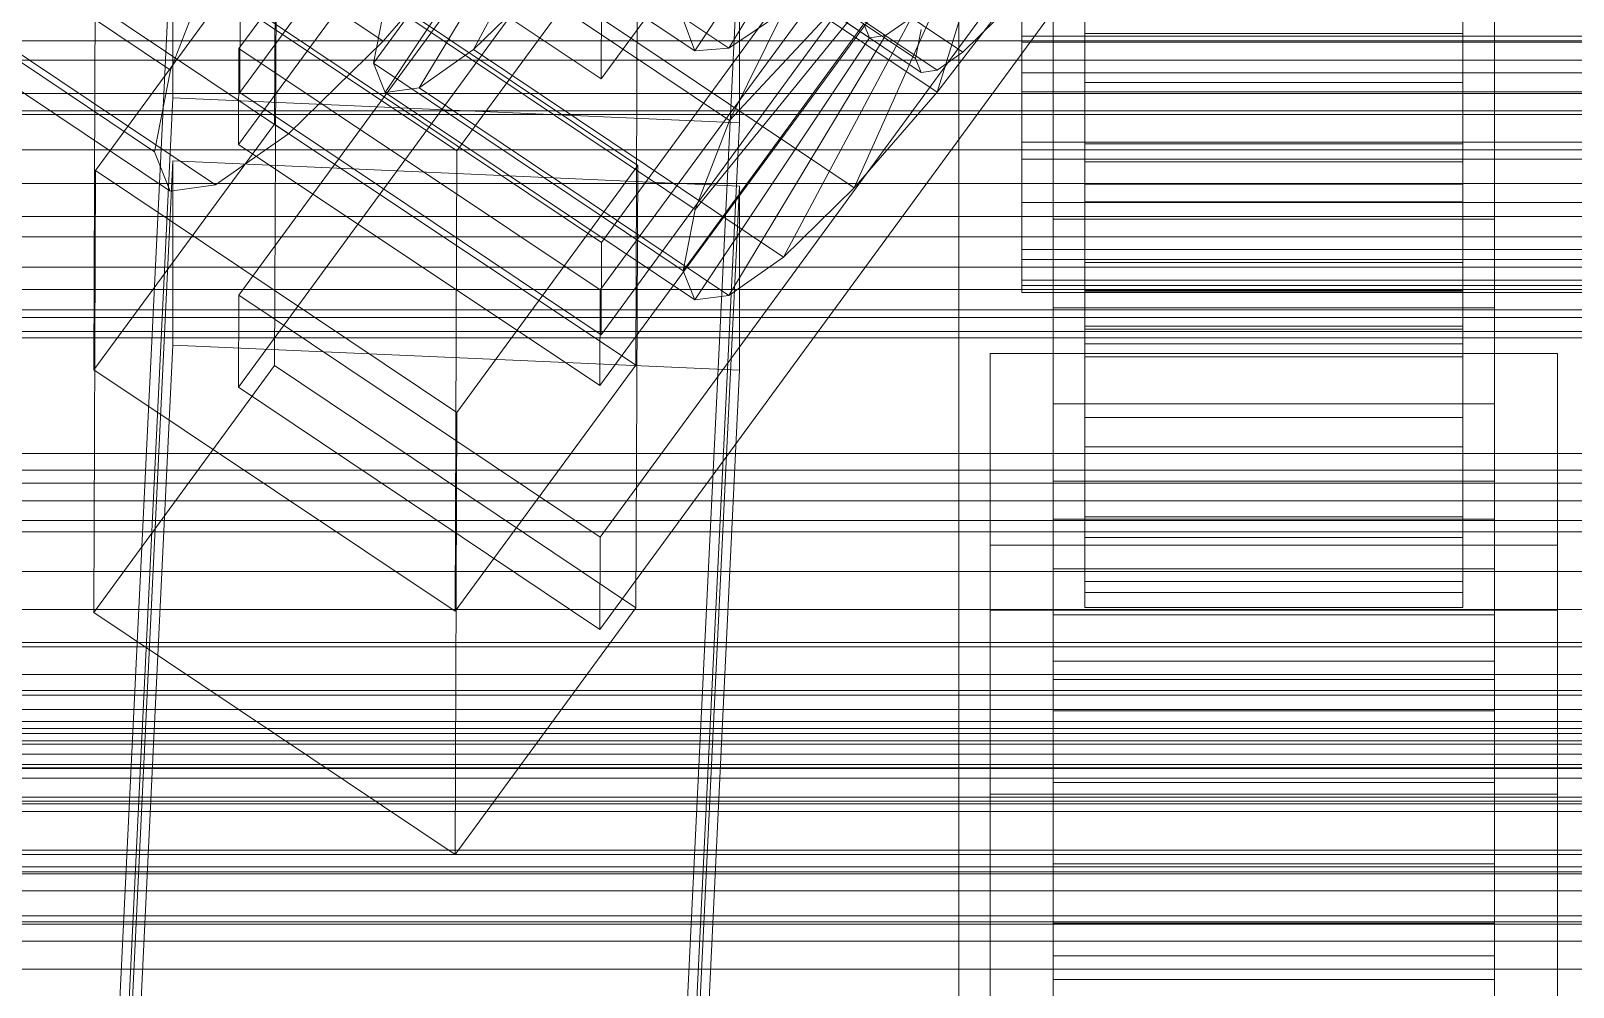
# Model space of a CAD drawing. Header units: millimetres. Extents: x -1970 to 59977, y -65068 to 6837.
# Drawn here: x -179.45 to -130.5, y -33023.81 to -32993.46 of the extents above; entities that cross this region are included whole.
import ezdxf

# ---------------------------------------------------------------- set-up
doc = ezdxf.new("R2010")
doc.units = ezdxf.units.MM
for name, color, linetype, lineweight in [('frontal_adapter-mix', 7, 'Continuous', 0), ('frontal_C01', 7, 'Continuous', 0), ('frontal_C01-mix', 7, 'Continuous', 0), ('frontal_C02', 7, 'Continuous', 0), ('frontal_C03', 7, 'Continuous', 0), ('frontal_C03-dry', 7, 'Continuous', 0), ('frontal_mezcladora', 7, 'Continuous', 0), ('frontal_secador', 7, 'Continuous', 0)]:
    doc.layers.add(name, color=color, linetype=linetype, lineweight=lineweight)

msp = doc.modelspace()

# ---------------------------------------------------------------- linework, layer by layer
at = {"layer": 'frontal_adapter-mix'}
for q in [(-150, -33050), (150, -33000)]:
    msp.add_line((-150, -33000), q, dxfattribs=at)
at = {"layer": 'frontal_C01'}
for p, q in [((-172.847, -32994.026), (-145.315, -32956.582)), ((-147, -33002.256), (-147, -32956.533)), ((-133, -32956.533), (-133, -33002.256)), ((-161.353, -32994.983), (-133.821, -32957.539)), ((-145.327, -32959.626), (-172.859, -32997.07)), ((-147, -32959.577), (-147, -33005.299)), ((-133, -33005.299), (-133, -32959.577)), ((-133.847, -32964.235), (-161.379, -33001.679)), ((-147, -33011.996), (-147, -32966.273)), ((-133, -32966.273), (-133, -33011.996)), ((-161.391, -33004.723), (-133.859, -32967.279)), ((-147, -32969.317), (-147, -33015.039)), ((-133, -33015.039), (-133, -32969.317)), ((-171.715, -32996.422), (-171.658, -32981.812)), ((-158.378, -32994.095), (-152.835, -32985.773)), ((-157.295, -32994.01), (-152.321, -32985.732)), ((-172.821, -32987.329), (-161.353, -32994.983)), ((-168.208, -32987.536), (-158.378, -32994.095)), ((-167.125, -32987.45), (-157.295, -32994.01)), ((-146, -32988.875), (-146, -32993.542)), ((-146, -32988.959), (-146, -32993.542)), ((-134, -32993.542), (-134, -32988.875)), ((-134, -32993.542), (-134, -32988.959)), ((-177.811, -33048.646), (-174.943, -32989.504)), ((-174.943, -32995.593), (-174.943, -32989.504)), ((-160.19, -32989.466), (-165.926, -32997.266)), ((-160.19, -32989.466), (-160.247, -33004.076)), ((-177.394, -32989.613), (-177.451, -33004.223)), ((-165.926, -32997.266), (-177.394, -32989.613)), ((-146, -32989.699), (-146, -32995.104)), ((-134, -32995.104), (-134, -32989.699)), ((-156.962, -32990.295), (-159.83, -33049.437)), ((-156.962, -32990.295), (-156.962, -32996.384)), ((-146, -32995.104), (-146, -32990.617)), ((-146, -32990.888), (-146, -32997.616)), ((-134, -32990.617), (-134, -32995.104)), ((-134, -32997.616), (-134, -32990.888)), ((-146, -32991.493), (-146, -32998.891)), ((-134, -32998.891), (-134, -32991.493)), ((-161.353, -32994.983), (-161.341, -32991.939)), ((-146, -32992.406), (-146, -33000.819)), ((-134, -33000.819), (-134, -32992.406)), ((-155.567, -32992.852), (-157.295, -32994.01)), ((-148, -32993.628), (-148, -32992.833)), ((-146, -32992.833), (-146, -33001.721)), ((-146, -32992.833), (-146, -32993.628)), ((-134, -33001.721), (-134, -32992.833)), ((-134, -32993.628), (-134, -32992.833)), ((-158.378, -32994.095), (-158.743, -32993.104)), ((-148, -32993.407), (-148, -32993.824)), ((-146, -32993.824), (-146, -32993.407)), ((-146, -32993.407), (-146, -33002.932)), ((-134, -33002.932), (-134, -32993.407)), ((-134, -32993.407), (-134, -32993.824)), ((-148, -32993.824), (-148, -32993.628)), ((-148, -32993.628), (148, -32993.628)), ((-148, -32993.824), (148, -32993.824)), ((-146, -32993.542), (-146, -32997.616)), ((-146, -32993.542), (-134, -32993.542)), ((-146, -32993.628), (-146, -33003.399)), ((-134, -32993.628), (-146, -32993.628)), ((-146, -32993.628), (-146, -32993.824)), ((-146, -32993.824), (-146, -33003.812)), ((-134, -32993.824), (-146, -32993.824)), ((-134, -32997.616), (-134, -32993.542)), ((-134, -33003.399), (-134, -32993.628)), ((-134, -32993.824), (-134, -32993.628)), ((-134, -33003.812), (-134, -32993.824)), ((-172.847, -32994.026), (-172.859, -32997.07)), ((-161.379, -33001.679), (-172.847, -32994.026)), ((-157.295, -32994.01), (-158.378, -32994.095)), ((-146, -32995.104), (-134, -32995.104)), ((-146, -32998.891), (-146, -32995.104)), ((-134, -32995.104), (-134, -32998.891)), ((-177.811, -33054.735), (-174.943, -32995.593)), ((-156.962, -32996.384), (-174.943, -32995.593)), ((-159.83, -33055.526), (-156.962, -32996.384)), ((-171.715, -32996.422), (-177.451, -33004.223)), ((-160.247, -33004.076), (-171.715, -32996.422)), ((-172.859, -32997.07), (-161.391, -33004.723)), ((-165.983, -33011.876), (-165.926, -32997.266)), ((-146, -32997.616), (-146, -33000.819)), ((-146, -32997.616), (-134, -32997.616)), ((-134, -33000.819), (-134, -32997.616)), ((-146, -32998.891), (-134, -32998.891)), ((-146, -33001.721), (-146, -32998.891)), ((-134, -32998.891), (-134, -33001.721)), ((-147, -33014.047), (-147, -32999.437)), ((-147, -32999.437), (-133, -32999.437)), ((-147, -33008.963), (-147, -32999.437)), ((-133, -32999.437), (-133, -33014.047)), ((-133, -32999.437), (-133, -33008.963)), ((-146, -33000.819), (-146, -33002.932)), ((-146, -33000.819), (-134, -33000.819)), ((-134, -33002.932), (-134, -33000.819)), ((-161.391, -33004.723), (-161.379, -33001.679)), ((-146, -33001.721), (-134, -33001.721)), ((-146, -33003.399), (-146, -33001.721)), ((-134, -33001.721), (-134, -33003.399)), ((-133, -33002.256), (-147, -33002.256)), ((-147, -33002.256), (-147, -33005.299)), ((-133, -33005.299), (-133, -33002.256)), ((-146, -33002.932), (-146, -33003.812)), ((-146, -33002.932), (-134, -33002.932)), ((-134, -33003.812), (-134, -33002.932)), ((-149, -33009.786), (-149, -33003.699)), ((-149, -33003.699), (-131, -33003.699)), ((-149, -33049.04), (-149, -33003.699)), ((-146, -33003.399), (-134, -33003.399)), ((-146, -33003.812), (-146, -33003.399)), ((-134, -33003.399), (-134, -33003.812)), ((-131, -33003.699), (-131, -33009.786)), ((-131, -33003.699), (-131, -33049.04)), ((-177.451, -33004.223), (-165.983, -33011.876)), ((-165.983, -33011.876), (-160.247, -33004.076)), ((-146, -33003.812), (-134, -33003.812)), ((-147, -33005.299), (-133, -33005.299)), ((-311.15, -33007.822), (311.15, -33007.822)), ((-311.15, -33008.375), (311.15, -33008.375)), ((-311.15, -33008.999), (311.15, -33008.999)), ((-133, -33008.963), (-147, -33008.963)), ((-147, -33008.963), (-147, -33023.573)), ((-133, -33023.573), (-133, -33008.963)), ((-131, -33009.786), (-149, -33009.786)), ((-149, -33055.128), (-149, -33009.786)), ((-131, -33055.128), (-131, -33009.786)), ((-311.15, -33010.618), (311.15, -33010.618)), ((-311.15, -33011.824), (311.15, -33011.824)), ((-133, -33011.996), (-147, -33011.996)), ((-147, -33011.996), (-147, -33015.039)), ((-133, -33015.039), (-133, -33011.996)), ((-311.15, -33014.401), (311.15, -33014.401)), ((-133, -33014.047), (-147, -33014.047)), ((-147, -33014.047), (-147, -33023.573)), ((-133, -33023.573), (-133, -33014.047)), ((-147, -33015.039), (-133, -33015.039)), ((-311.15, -33016.106), (311.15, -33016.106)), ((-311.15, -33019.464), (311.15, -33019.464)), ((-450, -33020.215), (450, -33020.215)), ((-311.15, -33021.552), (311.15, -33021.552)), ((-147, -33023.573), (-133, -33023.573))]:
    msp.add_line(p, q, dxfattribs=at)
at = {"layer": 'frontal_C01-mix'}
for p in [(-150, -32744.944), (150, -33000)]:
    msp.add_line(p, (-150, -33000), dxfattribs=at)
at = {"layer": 'frontal_C02'}
for p, q in [((-363.664, -32850.894), (-149.865, -32994.135)), ((-365.168, -32851.098), (-151.369, -32994.34)), ((-364.482, -32851.469), (-150.683, -32994.711)), ((-364.995, -32851.539), (-151.196, -32994.78)), ((-352.572, -32870.304), (-168.263, -32993.788)), ((-359.326, -32871.222), (-175.016, -32994.706)), ((-355.584, -32873.244), (-171.275, -32996.728)), ((-359.83, -32873.821), (-175.521, -32997.305)), ((-357.893, -32874.868), (-173.584, -32998.352)), ((-359.341, -32875.065), (-175.032, -32998.549)), ((-145.289, -32957.831), (-172.821, -32995.424)), ((-133.809, -32962.591), (-161.341, -33000.184)), ((-172.847, -33001.853), (-145.315, -32964.26)), ((-147, -33010.542), (-147, -32964.638)), ((-133, -32964.638), (-133, -33010.542)), ((-161.353, -33003.107), (-133.821, -32965.514)), ((-145.327, -32967.183), (-172.859, -33004.776)), ((-147, -32967.561), (-147, -33013.465)), ((-133, -33013.465), (-133, -32967.561)), ((-133.847, -32971.944), (-161.379, -33009.537)), ((-147, -33019.895), (-147, -32973.991)), ((-133, -32973.991), (-133, -33019.895)), ((-161.391, -33012.459), (-133.859, -32974.867)), ((-147, -32976.913), (-147, -33022.817)), ((-133, -33022.817), (-133, -32976.913)), ((-161.333, -32986.452), (-165.397, -32994.056)), ((-162.837, -32986.656), (-168.573, -32994.488)), ((-162.664, -32987.097), (-168.208, -32995.418)), ((-162.151, -32987.027), (-167.125, -32995.271)), ((-152.835, -32993.683), (-162.664, -32987.097)), ((-152.321, -32993.613), (-162.151, -32987.027)), ((-160.518, -32988.823), (-150.688, -32995.409)), ((-164.752, -32989.732), (-168.263, -32993.788)), ((-167.102, -32989.718), (-157.272, -32996.304)), ((-177.394, -32997.89), (-171.658, -32990.058)), ((-171.715, -33004.086), (-171.658, -32990.058)), ((-171.658, -32990.058), (-160.19, -32997.741)), ((-175.016, -32994.706), (-173.554, -32990.928)), ((-157.272, -32996.304), (-152.311, -32990.983)), ((-150.688, -32995.409), (-149.192, -32990.559)), ((-165.397, -32994.056), (-163.144, -32991.857)), ((-163.144, -32991.857), (-153.314, -32998.443)), ((-153.314, -32998.443), (-150.436, -32991.996)), ((-147.868, -32991.746), (-150.688, -32995.409)), ((-158.366, -32999.13), (-152.829, -32992.321)), ((-148, -32992.458), (-148, -32994.797)), ((-146, -32992.11), (-146, -32997.047)), ((-146, -32994.797), (-146, -32992.458)), ((-134, -32997.047), (-134, -32992.11)), ((-134, -32992.458), (-134, -32994.797)), ((-172.809, -32992.501), (-172.821, -32995.424)), ((-161.341, -33000.184), (-172.809, -32992.501)), ((-168.196, -32992.544), (-168.573, -32994.488)), ((-168.196, -32992.544), (-158.366, -32999.13)), ((-157.272, -32996.304), (-155.535, -32992.789)), ((-158.743, -33001.074), (-153.008, -32993.242)), ((-155.567, -33000.642), (-151.503, -32993.038)), ((-153.008, -32993.242), (-152.835, -32993.683)), ((-152.321, -32993.613), (-151.503, -32993.038)), ((-151.369, -32994.34), (-151.191, -32993.419)), ((-148.798, -32993.093), (-149.865, -32994.135)), ((-148, -32995.402), (-148, -32993.084)), ((-146, -32993.084), (-146, -32995.402)), ((-146, -32998.324), (-146, -32993.432)), ((-134, -32995.402), (-134, -32993.084)), ((-134, -32993.432), (-134, -32998.324)), ((-168.263, -32993.788), (-171.275, -32996.728)), ((-158.378, -33002.004), (-152.835, -32993.683)), ((-157.295, -33001.857), (-152.321, -32993.613)), ((-152.835, -32993.683), (-152.321, -32993.613)), ((-167.125, -32995.271), (-165.397, -32994.056)), ((-165.397, -32994.056), (-155.567, -33000.642)), ((-151.196, -32994.78), (-151.369, -32994.34)), ((-149.865, -32994.135), (-150.683, -32994.711)), ((-175.521, -32997.305), (-175.016, -32994.706)), ((-168.573, -32994.488), (-168.208, -32995.418)), ((-168.573, -32994.488), (-158.743, -33001.074)), ((-150.683, -32994.711), (-151.196, -32994.78)), ((-148, -32994.797), (-148, -32996.997)), ((-148, -32994.797), (148, -32994.797)), ((-146, -32996.997), (-146, -32994.797)), ((-146, -32994.797), (-146, -32997.047)), ((-134, -32994.797), (-146, -32994.797)), ((-134, -32997.047), (-134, -32994.797)), ((-134, -32994.797), (-134, -32996.997)), ((-172.821, -32995.424), (-161.353, -33003.107)), ((-168.208, -32995.418), (-167.125, -32995.271)), ((-168.208, -32995.418), (-158.378, -33002.004)), ((-167.125, -32995.271), (-157.295, -33001.857)), ((-150.688, -32995.409), (-153.314, -32998.443)), ((-148, -32997.54), (-148, -32995.402)), ((-148, -32995.402), (148, -32995.402)), ((-146, -32995.402), (-146, -32998.324)), ((-134, -32995.402), (-146, -32995.402)), ((-146, -32995.402), (-146, -32997.54)), ((-134, -32998.324), (-134, -32995.402)), ((-134, -32997.54), (-134, -32995.402)), ((-158.366, -32999.13), (-157.272, -32996.304)), ((-171.275, -32996.728), (-173.584, -32998.352)), ((-175.032, -32998.549), (-175.521, -32997.305)), ((-148, -32996.997), (-148, -32998.91)), ((-148, -32996.997), (148, -32996.997)), ((-146, -32998.91), (-146, -32996.997)), ((-146, -32996.997), (-146, -33001.693)), ((-134, -32996.997), (-146, -32996.997)), ((-146, -32997.047), (-146, -33001.693)), ((-146, -32997.047), (-134, -32997.047)), ((-134, -33001.693), (-134, -32996.997)), ((-134, -32996.997), (-134, -32998.91)), ((-134, -33001.693), (-134, -32997.047)), ((-177.811, -33056.97), (-174.943, -32997.593)), ((-174.943, -33003.44), (-174.943, -32997.593)), ((-174.943, -32997.593), (-156.962, -32998.388)), ((-160.19, -32997.741), (-165.926, -33005.573)), ((-160.19, -32997.741), (-160.247, -33011.77)), ((-148, -32999.353), (-148, -32997.54)), ((-148, -32997.54), (148, -32997.54)), ((-146, -32997.54), (-146, -33002.838)), ((-134, -32997.54), (-146, -32997.54)), ((-146, -32997.54), (-146, -32999.353)), ((-134, -33002.838), (-134, -32997.54)), ((-134, -32999.353), (-134, -32997.54)), ((-177.394, -32997.89), (-177.451, -33011.918)), ((-165.926, -33005.573), (-177.394, -32997.89)), ((-173.584, -32998.352), (-175.032, -32998.549)), ((-146, -32998.324), (-134, -32998.324)), ((-146, -33002.838), (-146, -32998.324)), ((-134, -32998.324), (-134, -33002.838)), ((-156.962, -32998.388), (-159.83, -33057.765)), ((-156.962, -32998.388), (-156.962, -33004.234)), ((-153.314, -32998.443), (-155.567, -33000.642)), ((-158.743, -33001.074), (-158.366, -32999.13)), ((-148, -32998.91), (-148, -33000.404)), ((-148, -32998.91), (148, -32998.91)), ((-146, -33000.404), (-146, -32998.91)), ((-146, -32998.91), (-146, -33005.731)), ((-134, -32998.91), (-146, -32998.91)), ((-134, -33005.731), (-134, -32998.91)), ((-134, -32998.91), (-134, -33000.404)), ((-148, -33000.717), (-148, -32999.353)), ((-148, -32999.353), (148, -32999.353)), ((-146, -32999.353), (-146, -33006.666)), ((-134, -32999.353), (-146, -32999.353)), ((-146, -32999.353), (-146, -33000.717)), ((-134, -33006.666), (-134, -32999.353)), ((-134, -33000.717), (-134, -32999.353)), ((-161.353, -33003.107), (-161.341, -33000.184)), ((-155.567, -33000.642), (-157.295, -33001.857)), ((-148, -33000.404), (-148, -33001.378)), ((-148, -33000.404), (148, -33000.404)), ((-148, -33001.54), (-148, -33000.717)), ((-148, -33000.717), (148, -33000.717)), ((-146, -33001.378), (-146, -33000.404)), ((-146, -33000.404), (-146, -33008.885)), ((-134, -33000.404), (-146, -33000.404)), ((-146, -33000.717), (-146, -33009.546)), ((-134, -33000.717), (-146, -33000.717)), ((-146, -33000.717), (-146, -33001.54)), ((-134, -33008.885), (-134, -33000.404)), ((-134, -33000.404), (-134, -33001.378)), ((-134, -33009.546), (-134, -33000.717)), ((-134, -33001.54), (-134, -33000.717)), ((-158.378, -33002.004), (-158.743, -33001.074)), ((-148, -33001.378), (-148, -33001.766)), ((-148, -33001.378), (148, -33001.378)), ((-148, -33001.766), (-148, -33001.54)), ((-148, -33001.54), (148, -33001.54)), ((-148, -33001.766), (148, -33001.766)), ((-146, -33001.766), (-146, -33001.378)), ((-146, -33001.378), (-146, -33010.942)), ((-134, -33001.378), (-146, -33001.378)), ((-146, -33001.54), (-146, -33011.284)), ((-134, -33001.54), (-146, -33001.54)), ((-146, -33001.54), (-146, -33001.766)), ((-146, -33001.693), (-146, -33005.731)), ((-146, -33001.693), (-134, -33001.693)), ((-146, -33001.766), (-146, -33011.76)), ((-134, -33001.766), (-146, -33001.766)), ((-134, -33010.942), (-134, -33001.378)), ((-134, -33001.378), (-134, -33001.766)), ((-134, -33011.284), (-134, -33001.54)), ((-134, -33001.766), (-134, -33001.54)), ((-134, -33005.731), (-134, -33001.693)), ((-134, -33011.76), (-134, -33001.766)), ((-172.847, -33001.853), (-172.859, -33004.776)), ((-161.379, -33009.537), (-172.847, -33001.853)), ((-157.295, -33001.857), (-158.378, -33002.004)), ((-146, -33002.838), (-134, -33002.838)), ((-146, -33006.666), (-146, -33002.838)), ((-134, -33002.838), (-134, -33006.666)), ((-177.811, -33062.817), (-174.943, -33003.44)), ((-156.962, -33004.234), (-174.943, -33003.44)), ((-171.715, -33004.086), (-177.451, -33011.918)), ((-160.247, -33011.77), (-171.715, -33004.086)), ((-159.83, -33063.611), (-156.962, -33004.234)), ((-172.859, -33004.776), (-161.391, -33012.459)), ((-165.983, -33019.602), (-165.926, -33005.573)), ((-146, -33005.731), (-146, -33008.885)), ((-146, -33005.731), (-134, -33005.731)), ((-134, -33008.885), (-134, -33005.731)), ((-146, -33006.666), (-134, -33006.666)), ((-146, -33009.546), (-146, -33006.666)), ((-134, -33006.666), (-134, -33009.546)), ((-147, -33021.781), (-147, -33007.753)), ((-147, -33007.753), (-133, -33007.753)), ((-147, -33017.316), (-147, -33007.753)), ((-133, -33007.753), (-133, -33021.781)), ((-133, -33007.753), (-133, -33017.316)), ((-146, -33008.885), (-146, -33010.942)), ((-146, -33008.885), (-134, -33008.885)), ((-134, -33010.942), (-134, -33008.885)), ((-161.391, -33012.459), (-161.379, -33009.537)), ((-146, -33009.546), (-134, -33009.546)), ((-146, -33011.284), (-146, -33009.546)), ((-134, -33009.546), (-134, -33011.284)), ((-133, -33010.542), (-147, -33010.542)), ((-147, -33010.542), (-147, -33013.465)), ((-133, -33013.465), (-133, -33010.542)), ((-146, -33010.942), (-146, -33011.76)), ((-146, -33010.942), (-134, -33010.942)), ((-134, -33011.76), (-134, -33010.942)), ((-146, -33011.284), (-134, -33011.284)), ((-146, -33011.76), (-146, -33011.284)), ((-134, -33011.284), (-134, -33011.76)), ((-177.451, -33011.918), (-165.983, -33019.602)), ((-165.983, -33019.602), (-160.247, -33011.77)), ((-149, -33017.69), (-149, -33011.844)), ((-149, -33011.844), (-131, -33011.844)), ((-149, -33057.366), (-149, -33011.844)), ((-146, -33011.76), (-134, -33011.76)), ((-131, -33011.844), (-131, -33017.69)), ((-131, -33011.844), (-131, -33057.366)), ((-147, -33013.465), (-133, -33013.465)), ((-133, -33017.316), (-147, -33017.316)), ((-147, -33017.316), (-147, -33031.345)), ((-133, -33031.345), (-133, -33017.316)), ((-131, -33017.69), (-149, -33017.69)), ((-149, -33063.211), (-149, -33017.69)), ((-131, -33063.211), (-131, -33017.69)), ((-133, -33019.895), (-147, -33019.895)), ((-147, -33019.895), (-147, -33022.817)), ((-133, -33022.817), (-133, -33019.895)), ((-133, -33021.781), (-147, -33021.781)), ((-147, -33021.781), (-147, -33031.345)), ((-133, -33031.345), (-133, -33021.781)), ((-147, -33022.817), (-133, -33022.817))]:
    msp.add_line(p, q, dxfattribs=at)
at = {"layer": 'frontal_C03'}
for p, q in [((-1250, -32993.774), (1250, -32993.774)), ((1250, -32994.392), (-1250, -32994.392)), ((-1250, -32995.45), (1250, -32995.45)), ((-1250, -32996.112), (1250, -32996.112)), ((-1250, -32997.242), (1250, -32997.242)), ((1250, -32998.302), (-1250, -32998.302)), ((1250, -32999.359), (-1250, -32999.359)), ((-1250, -33000.961), (1250, -33000.961)), ((1250, -33001.667), (-1250, -33001.667)), ((1250, -33002.32), (-1250, -33002.32)), ((-1250, -33002.558), (1250, -33002.558)), ((1250, -33003.201), (-1250, -33003.201)), ((-1250, -33007.405), (1250, -33007.405)), ((-1250, -33009.36), (1250, -33009.36)), ((1250, -33013.008), (-1250, -33013.008)), ((1250, -33013.889), (-1250, -33013.889)), ((1250, -33014.543), (-1250, -33014.543)), ((-1250, -33015.005), (1250, -33015.005)), ((-1268, -33015.378), (1268, -33015.378)), ((-1268, -33015.602), (1268, -33015.602)), ((-1268, -33015.767), (1268, -33015.767)), ((-1268, -33016.424), (1268, -33016.424)), ((-1268, -33016.742), (1268, -33016.742)), ((1250, -33016.85), (-1250, -33016.85)), ((1250, -33017.186), (-1250, -33017.186)), ((-1268, -33017.788), (1268, -33017.788)), ((-1250, -33017.907), (1250, -33017.907)), ((-1268, -33018.237), (1268, -33018.237)), ((-1268, -33019.6), (1268, -33019.6)), ((-1268, -33020.15), (1268, -33020.15)), ((1250, -33020.759), (-1250, -33020.759)), ((-1268, -33021.738), (1268, -33021.738)), ((1250, -33021.817), (-1250, -33021.817)), ((1268, -33022.351), (-1268, -33022.351)), ((-1250, -33023.243), (1250, -33023.243))]:
    msp.add_line(p, q, dxfattribs=at)
at = {"layer": 'frontal_C03-dry'}
for p, q in [((-1250, -33006.875), (1250, -33006.875)), ((1250, -33012.875), (-1250, -33012.875)), ((1290, -33016), (-1290, -33016)), ((1250, -33016.875), (-1250, -33016.875)), ((-1290, -33020), (1290, -33020))]:
    msp.add_line(p, q, dxfattribs=at)
at = {"layer": 'frontal_mezcladora'}
for p, q in [((-275, -33000), (275, -33000)), ((275, -33015), (-275, -33015))]:
    msp.add_line(p, q, dxfattribs=at)
at = {"layer": 'frontal_secador'}
for p, q in [((1300, -32996), (-1300, -32996)), ((-1400, -33000), (1400, -33000)), ((-1380, -33000), (1380, -33000)), ((-1300, -33000), (1300, -33000)), ((-1380, -33003), (1380, -33003)), ((-1265, -33015), (1265, -33015)), ((-1300, -33016), (1300, -33016)), ((-1265, -33018), (1265, -33018)), ((1300, -33020), (-1300, -33020))]:
    msp.add_line(p, q, dxfattribs=at)

doc.saveas('drawing.dxf')
